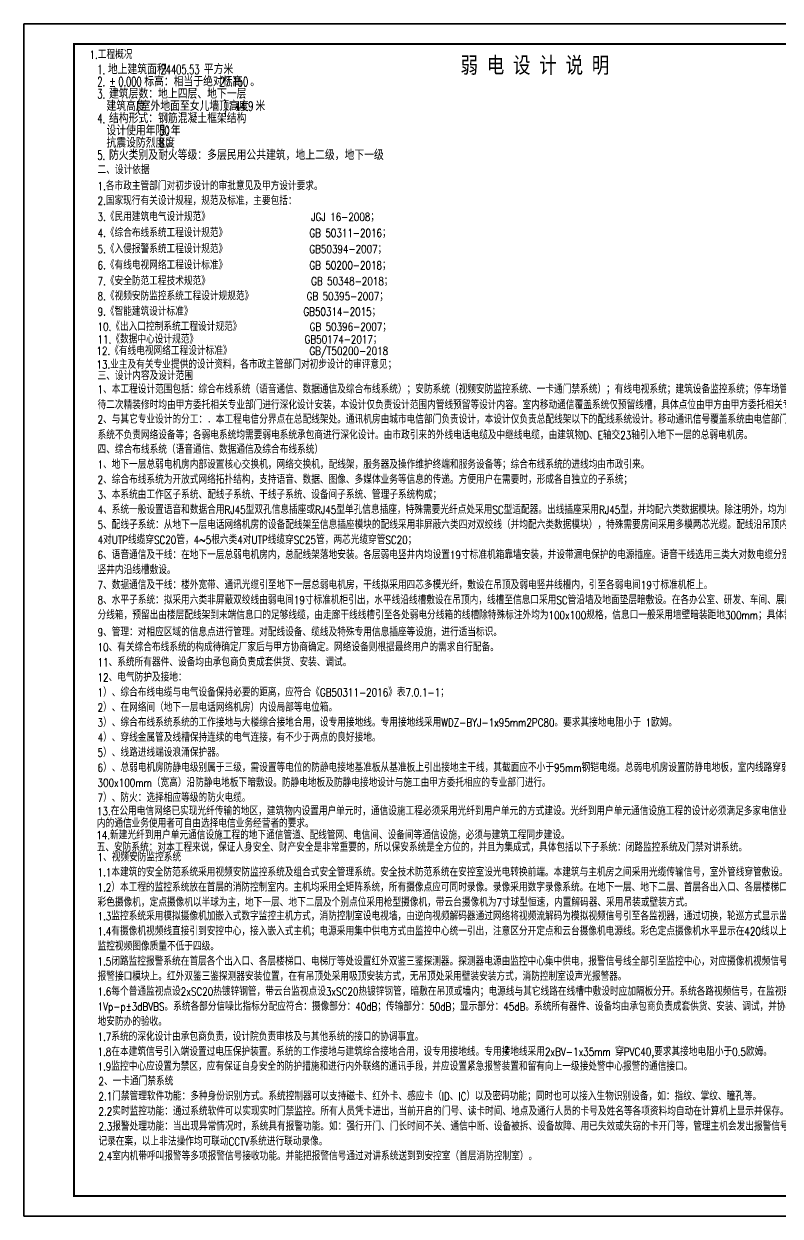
# Model space of a CAD drawing. Extents: x -54686 to 596156, y -555137 to 71395.
# Drawn here: x -54686 to -17012, y -45918 to 13482 of the extents above; entities that cross this region are included whole.
import ezdxf

# ---------------------------------------------------------------- set-up
doc = ezdxf.new("R2010")
doc.units = 0
doc.header["$LTSCALE"] = 1000
for name, color, linetype in [('DIM-系统', 3, 'CONTINUOUS'), ('socket', 7, 'CONTINUOUS'), ('TEL_TEXT', 3, 'CONTINUOUS'), ('TEL_TITLE', 6, 'CONTINUOUS')]:
    doc.layers.add(name, color=color, linetype=linetype)
doc.styles.add('_TEL_DIM', font='SIMPLEX', dxfattribs={"width": 0.8, "height": 3.5, "bigfont": 'HZTXT'})
doc.styles.add('宋体', font='', dxfattribs={"width": 0.7})
doc.styles.get('宋体').set_extended_font_data('SimSun')

# ---------------------------------------------------------------- blocks, each defined once
blk = doc.blocks.new('A$C0199260F')
at = {"layer": 'TEL_TITLE'}
blk.add_lwpolyline([(-84100, 59400), (0, 59400), (0, 0), (-84100, 0)], close=True, dxfattribs=at)
blk = doc.blocks.new('SDG AETH AE5H')
at = {"layer": 'DIM-系统'}
blk.add_lwpolyline([(-54686, 13482), (29414, 13482), (29414, -45918), (-54686, -45918)], close=True, dxfattribs=at)

msp = doc.modelspace()

# ---------------------------------------------------------------- linework, layer by layer
at = {"layer": 'TEL_TITLE'}
msp.add_lwpolyline([(-54686, -45918), (29414, -45918), (29414, 13482), (-54686, 13482)], close=True, dxfattribs=at)
at = {"layer": 'TEL_TITLE', "const_width": 100}
msp.add_lwpolyline([(-52186, -44918), (28414, -44918), (28414, 12482), (-52186, 12482)], close=True, dxfattribs=at)

# ---------------------------------------------------------------- block references
at = {"layer": 'DIM-系统'}
msp.add_blockref('SDG AETH AE5H', (0, 0), dxfattribs=at)
at = {"layer": 'TEL_TITLE'}
msp.add_blockref('A$C0199260F', (29414, -45918), dxfattribs=at)

# ---------------------------------------------------------------- texts
at = {"layer": 'DIM-系统', "style": '_TEL_DIM', "width": 0.8}
msp.add_text('1.工程概况 ', height=400, dxfattribs=at).set_placement((-51416, 11744))
at = {"layer": 'DIM-系统', "color": 7, "style": '宋体', "width": 0.8}
msp.add_text('弱 电 设 计 说 明', height=800, dxfattribs=at).set_placement((-32935, 11028))
at = {"layer": 'socket', "style": '_TEL_DIM', "width": 0.8}
for s, height, p in [('二、设计依据', 400, (-51014, 6001, -68)), ('1.各市政主管部门对初步设计的审批意见及甲方设计要求。', 400, (-51014, 5201, -68)), ('2.国家现行有关设计规程，规范及标准，主要包括：', 400, (-51014, 4461, -68)), ('3.《民用建筑电气设计规范》                     JGJ 16-2008；', 400, (-51014, 3662, -68)), ('4.《综合布线系统工程设计规范》                 GB 50311-2016；', 400, (-51014, 2862, -68)), ('5.《入侵报警系统工程设计规范》                 GB50394-2007；', 400, (-51014, 2062, -68)), ('6.《有线电视网络工程设计标准》                 GB 50200-2018；', 400, (-51014, 1252, -68)), ('7.《安全防范工程技术规范》                     GB 50348-2018；', 400, (-51014, 462, -68)), ('8.《视频安防监控系统工程设计规规范》           GB 50395-2007；', 400, (-51014, -288, -68)), ('9.《智能建筑设计标准》                       GB50314-2015；', 400, (-51014, -1057, -68)), ('10.《出入口控制系统工程设计规范》              GB 50396-2007；', 400, (-51014, -1807, -68)), ('11.《数据中心设计规范》                      GB50174-2017；', 400, (-51014, -2437, -68)), ('12.《有线电视网络工程设计标准》                GB/T50200-2018 ', 400, (-51071, -3013, -68)), ('13.业主及有关专业提供的设计资料，各市政主管部门对初步设计的审评意见；', 400, (-51071, -3693, -68)), ('三、设计内容及设计范围', 400, (-51014, -4261, -68)), ('1、本工程设计范围包括：综合布线系统（语音通信、数据通信及综合布线系统）；安防系统（视频安防监控系统、一卡通门禁系统）；有线电视系统；建筑设备监控系统；停车场管理系统；室内移动通信覆盖系统各弱电系统', 400, (-51014, -4928, -68)), ('待二次精装修时均由甲方委托相关专业部门进行深化设计安装，本设计仅负责设计范围内管线预留等设计内容。室内移动通信覆盖系统仅预留线槽，具体点位由甲方由甲方委托相关专业部门进行深化设计安装。', 400, (-51014, -5711, -68)), ('2、与其它专业设计的分工：．本工程电信分界点在总配线架处。通讯机房由城市电信部门负责设计，本设计仅负责总配线架以下的配线系统设计。移动通讯信号覆盖系统由电信部门负责设计、安装；计算机网络综合布线', 400, (-51014, -6428, -68)), ('系统不负责网络设备等；各弱电系统均需要弱电系统承包商进行深化设计。由市政引来的外线电话电缆及中继线电缆，由建筑物D、E轴交23轴引入地下一层的总弱电机房。', 400, (-51014, -7211, -68)), ('四、综合布线系统（语音通信、数据通信及综合布线系统）', 400, (-51014, -7928, -68)), ('1、地下一层总弱电机房内部设置核心交换机，网络交换机，配线架，服务器及操作维护终端和服务设备等；综合布线系统的进线均由市政引来。', 400, (-51014, -8678, -68)), ('2、综合布线系统为开放式网络拓扑结构，支持语音、数据、图像、多媒体业务等信息的传递。方便用户在需要时，形成各自独立的子系统；', 400, (-51014, -9428, -68)), ('3、本系统由工作区子系统、配线子系统、干线子系统、设备间子系统、管理子系统构成；', 400, (-51014, -10178, -68)), ('4、系统一般设置语音和数据合用RJ45型双孔信息插座或RJ45型单孔信息插座，特殊需要光纤点处采用SC型适配器。出线插座采用RJ45型，并均配六类数据模块。除注明外，均为暗装，底边距地0.3m或地插座。', 400, (-51014, -10928, -68)), ('5、配线子系统：从地下一层电话网络机房的设备配线架至信息插座模块的配线采用非屏蔽六类四对双绞线（并均配六类数据模块），特殊需要房间采用多模两芯光缆。配线沿吊顶内线槽敷设，然后穿管敷设至出线口，1~3根六类', 400, (-51014, -11678, -68)), ('4对UTP线缆穿SC20管，4~5根六类4对UTP线缆穿SC25管，两芯光缆穿管SC20；', 400, (-51014, -12428, -68)), ('6、语音通信及干线：在地下一层总弱电机房内，总配线架落地安装。各层弱电竖井内均设置19寸标准机箱靠墙安装，并设带漏电保护的电源插座。语音干线选用三类大对数电缆分别沿弱电线槽引至各弱电竖井，', 400, (-51014, -13178, -68)), ('竖井内沿线槽敷设。', 400, (-51014, -13928, -68)), ('7、数据通信及干线：楼外宽带、通讯光缆引至地下一层总弱电机房，干线拟采用四芯多模光纤，敷设在吊顶及弱电竖井线槽内，引至各弱电间19寸标准机柜上。', 400, (-51014, -14678, -68)), ('8、水平子系统：拟采用六类非屏蔽双绞线由弱电间19寸标准机柜引出，水平线沿线槽敷设在吊顶内，线槽至信息口采用SC管沿墙及地面垫层暗敷设。在各办公室、研发、车间、展厅相应位置吊顶侧壁安装弱电', 400, (-51014, -15428, -68)), ('分线箱，预留出由楼层配线架到末端信息口的足够线缆，由走廊干线线槽引至各处弱电分线箱的线槽除特殊标注外均为100x100规格，信息口一般采用墙壁暗装距地300mm；具体需二次装修时根据现场实际情况定。', 400, (-51014, -16178, -68)), ('9、管理：对相应区域的信息点进行管理。对配线设备、缆线及特殊专用信息插座等设施，进行适当标识。', 400, (-51014, -17027, -68)), ('10、有关综合布线系统的构成待确定厂家后与甲方协商确定。网络设备则根据最终用户的需求自行配备。', 400, (-51014, -17777, -68)), ('11、系统所有器件、设备均由承包商负责成套供货、安装、调试。', 400, (-51014, -18527, -68)), ('12、电气防护及接地：', 400, (-51014, -19277, -68)), ('1）、综合布线电缆与电气设备保持必要的距离，应符合《GB50311-2016》表7.0.1-1；', 400, (-51014, -20027, -68)), ('2）、在网络间（地下一层电话网络机房）内设局部等电位箱。', 400, (-51014, -20777, -68)), ('3）、综合布线系统系统的工作接地与大楼综合接地合用，设专用接地线。专用接地线采用WDZ-BYJ-1x95mm2PC80。要求其接地电阻小于 1欧姆。', 400, (-51014, -21527, -68)), ('4）、穿线金属管及线槽保持连续的电气连接，有不少于两点的良好接地。', 400, (-51014, -22277, -68)), ('5）、线路进线端设浪涌保护器。', 400, (-51014, -23027, -68)), ('6）、总弱电机房防静电级别属于三级，需设置等电位的防静电接地基准板从基准板上引出接地主干线，其截面应不小于95mm钢铠电缆。总弱电机房设置防静电地板，室内线路穿弱电金属线槽', 400, (-51014, -23777, -68)), ('300x100mm（宽高）沿防静电地板下暗敷设。防静电地板及防静电接地设计与施工由甲方委托相应的专业部门进行。', 400, (-51014, -24527, -68)), ('7）、防火：选择相应等级的防火电缆。', 400, (-51014, -25277, -68)), ('13.在公用电信网络已实现光纤传输的地区，建筑物内设置用户单元时，通信设施工程必须采用光纤到用户单元的方式建设。光纤到用户单元通信设施工程的设计必须满足多家电信业务经营者平等接入、用户单元', 400, (-51045, -25944)), ('内的通信业务使用者可自由选择电信业务经营者的要求。', 400, (-51045, -26555)), ('14.新建光纤到用户单元通信设施工程的地下通信管道、配线管网、电信间、设备间等通信设施，必须与建筑工程同步建设。', 400, (-51077, -27142)), ('五、安防系统：对本工程来说，保证人身安全、财产安全是非常重要的，所以保安系统是全方位的，并且为集成式，具体包括以下子系统：闭路监控系统及门禁对讲系统。', 400, (-51057, -27751, -68)), ('1、视频安防监控系统', 400, (-51014, -28240, -68)), ('1.1本建筑的安全防范系统采用视频安防监控系统及组合式安全管理系统。安全技术防范系统在安控室设光电转换前端。本建筑与主机房之间采用光缆传输信号，室外管线穿管敷设。', 400, (-51014, -28990, -68)), ('1.2）本工程的监控系统放在首层的消防控制室内。主机均采用全矩阵系统，所有摄像点应可同时录像。录像采用数字录像系统。在地下一层、地下二层、首层各出入口、各层楼梯口、电梯厅及电梯轿厢等处安装', 400, (-51014, -29740, -68)), ('彩色摄像机，定点摄像机以半球为主，地下一层、地下二层及个别点位采用枪型摄像机，带云台摄像机为7寸球型恒速，内置解码器、采用吊装或壁装方式。', 400, (-51014, -30490, -68)), ('1.3监控系统采用模拟摄像机加嵌入式数字监控主机方式，消防控制室设电视墙，由逆向视频解码器通过网络将视频流解码为模拟视频信号引至各监视器，通过切换，轮巡方式显示监控视频画面。', 400, (-51014, -31179, -68)), ('1.4有摄像机视频线直接引到安控中心，接入嵌入式主机；电源采用集中供电方式由监控中心统一引出，注意区分开定点和云台摄像机电源线。彩色定点摄像机水平显示在420线以上，云台摄像机在480线以上，', 400, (-51014, -31929, -68)), ('监控视频图像质量不低于四级。', 400, (-51014, -32679, -68)), ('1.5闭路监控报警系统在首层各个出入口、各层楼梯口、电梯厅等处设置红外双鉴三鉴探测器。探测器电源由监控中心集中供电，报警信号线全部引至监控中心，对应摄像机视频信号接入到嵌入式监控主机相应', 400, (-51014, -33429, -68)), ('报警接口模块上。红外双鉴三鉴探测器安装位置，在有吊顶处采用吸顶安装方式，无吊顶处采用壁装安装方式，消防控制室设声光报警器。', 400, (-51014, -34180, -68)), ('1.6每个普通监视点设2xSC20热镀锌钢管，带云台监视点设3xSC20热镀锌钢管，暗敷在吊顶或墙内；电源线与其它线路在线槽中敷设时应加隔板分开。系统各路视频信号，在监视器输入端的电平值应为', 400, (-51014, -34930, -68)), ('1Vp-p%%P3dBVBS。系统各部分信噪比指标分配应符合：摄像部分：40dB；传输部分：50dB；显示部分：45dB。系统所有器件、设备均由承包商负责成套供货、安装、调试，并协助甲方通过当', 400, (-51014, -35680, -68)), ('地安防办的验收。', 400, (-51014, -36430, -68)), ('1.7系统的深化设计由承包商负责，设计院负责审核及与其他系统的接口的协调事宜。', 400, (-51014, -37180, -68)), ('1.8在本建筑信号引入端设置过电压保护装置。系统的工作接地与建筑综合接地合用，设专用接地线。专用接地线采用2xBV-1x35mm 穿PVC40,要求其接地电阻小于0.5欧姆。', 400, (-51014, -37930, -68)), ('2', 300, (-30752, -37759, -68)), ('2、一卡通门禁系统', 400, (-50970, -39398, -68)), ('2.1门禁管理软件功能：多种身份识别方式。系统控制器可以支持磁卡、红外卡、感应卡（ID、IC）以及密码功能；同时也可以接入生物识别设备，如：指纹、掌纹、瞳孔等。', 400, (-50970, -40148, -68)), ('2.2实时监控功能：通过系统软件可以实现实时门禁监控。所有人员凭卡进出，当前开启的门号、读卡时间、地点及通行人员的卡号及姓名等各项资料均自动在计算机上显示并保存。', 400, (-50970, -40898, -68)), ('2.3报警处理功能：当出现异常情况时，系统具有报警功能。如：强行开门、门长时间不关、通信中断、设备被拆、设备故障、用已失效或失窃的卡开门等，管理主机会发出报警信号，电子地图显示案发地点，同时', 400, (-50970, -41648, -68)), ('记录在案，以上非法操作均可联动CCTV系统进行联动录像。', 400, (-50970, -42398, -68)), ('2.4室内机带呼叫报警等多项报警信号接收功能。并能把报警信号通过对讲系统送到到安控室（首层消防控制室）。', 400, (-50970, -43133, -68))]:
    msp.add_text(s, height=height, dxfattribs=at).set_placement(p)
at = {"layer": 'socket', "color": 7, "style": '_TEL_DIM', "width": 0.8}
msp.add_text('1.9监控中心应设置为禁区，应有保证自身安全的防护措施和进行内外联络的通讯手段，并应设置紧急报警装置和留有向上一级接处警中心报警的通信接口。 ', height=400, dxfattribs=at).set_placement((-51014, -38664, -68))
at = {"layer": 'TEL_TEXT', "style": '_TEL_DIM'}
for s, width, p in [('1.', 0.64, (-51026, 10976)), ('地上建筑面积：', 0.8, (-50502, 10976)), ('24405.53', 0.64, (-47870, 10976)), ('平方米', 0.8, (-45721, 10976)), ('2.', 0.64, (-51026, 10366)), ('±', 0.8, (-50444, 10366)), ('0.000', 0.64, (-49979, 10366)), ('标高：相当于绝对标高', 0.8, (-48690, 10366)), ('27.150', 0.64, (-44930, 10366)), ('3.', 0.64, (-51026, 9756)), ('建筑层数：地上四层、地下一层', 0.8, (-50444, 9756)), ('。', 0.8, (-43411, 10366)), ('建筑高度', 0.8, (-50571, 9146)), ('(', 0.64, (-49067, 9146)), ('室外地面至女儿墙顶高度', 0.8, (-48866, 9146)), (')', 0.64, (-44730, 9146)), ('：', 0.8, (-44530, 9146)), ('44.9', 0.64, (-44154, 9146)), ('米', 0.8, (-43151, 9146)), ('4.', 0.64, (-51026, 8536)), ('结构形式：钢筋混凝土框架结构', 0.8, (-50444, 8536)), ('设计使用年限：', 0.8, (-50571, 7926)), ('50', 0.64, (-47939, 7926)), ('年', 0.8, (-47366, 7926)), ('抗震设防烈度：', 0.8, (-50571, 7316)), ('8', 0.64, (-47939, 7316)), ('度', 0.8, (-47652, 7316)), ('5.', 0.64, (-51026, 6706)), ('防火类别及耐火等级：多层民用公共建筑，地上二级，地下一级', 0.8, (-50444, 6706))]:
    msp.add_text(s, height=470, dxfattribs=dict(at, width=width)).set_placement(p)

doc.saveas('drawing.dxf')
